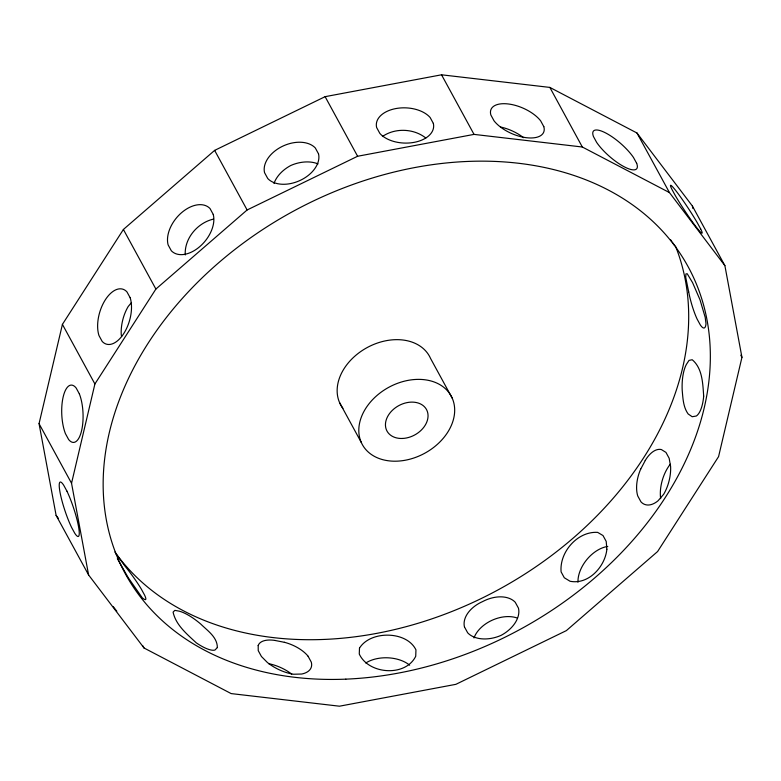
<?xml version="1.0" encoding="UTF-8"?>
<svg xmlns="http://www.w3.org/2000/svg" width="781" height="781" viewBox="0 0 781 781"><rect width="100%" height="100%" fill="white"/><g stroke="black" fill="none" stroke-linecap="round" stroke-linejoin="round"><path stroke-width="1.17" d="M703.691 396.133C702.773 383.735 702.529 368.281 692.21 359.738L689.037 360.392L686.392 364.405A28.692 10.905 88.5 0 0 682.194 390.158C682.936 398.349 683.17 407.028 688.159 413.979L692.181 416.722L696.301 416.029A28.692 10.905 88.5 0 0 703.691 396.143M39.05 423.673L62.421 324.379L123.398 229.468L214.638 150.382L325.121 96.668L441.538 74.8L549.844 87.413L636.964 132.995L692.396 206.038L724.885 265.628L741.95 357.327L718.579 456.621L657.602 551.532L566.362 630.618L455.879 684.332L339.462 706.2L231.156 693.587L144.036 648.005L88.604 574.962L56.115 515.372L39.05 423.673L71.54 483.263L88.604 574.962M71.54 483.263L94.901 383.969L155.888 289.058L247.118 209.972L357.61 156.259L474.028 134.391L582.323 147.004L669.454 192.585L724.885 265.628M645.243 460.536L640.742 469.069M131.511 302.54L128.172 306.562A28.702 15.044 -75.7 0 0 121.221 334.405L121.592 336.523M382.417 136.529C395.001 127.694 413.813 128.406 425.801 138.022M213.242 219.158C197.466 222.907 184.248 238.449 185.253 254.967M284.401 642.304L275.127 640.479M56.115 515.372L58.302 518.262M672.509 242.51L674.325 244.99M116.281 554.217L124.911 566.01A28.702 3.495 53.6 0 1 141.371 589.186L144.563 595.044A28.702 3.495 53.6 0 1 142.21 597.738L128.289 577.764L117.355 558.649M670.547 239.699L671.904 241.69M636.964 132.995L669.454 192.585M740.788 355.199L741.95 357.327M549.844 87.413L582.323 147.004M441.538 74.8L474.028 134.391M325.121 96.668L357.61 156.259M452.228 398.183A50.619 37.556 -28.6 0 0 370.877 401.532A50.619 37.556 -28.6 0 0 397.129 461.161A50.619 37.556 -28.6 0 0 452.228 398.183L430.565 358.459A50.619 37.556 -28.6 0 0 366.025 348.199A50.619 37.556 -28.6 0 0 342.927 408.326M214.638 150.382L247.118 209.972M464.48 626.948L467.673 632.805A28.702 19.125 -20 0 0 501.08 635.363A28.702 19.242 -27.5 0 0 518.447 608.126L515.245 602.268A28.702 19.242 -27.5 0 0 482.648 601.565A28.702 19.125 -20 0 0 464.451 626.909M339.608 402.684L361.261 442.407M123.398 229.468L155.888 289.058M308.075 656.235L311.277 662.103A28.692 14.702 20.1 0 1 301.7 674.032L293.529 674.237A28.702 13.423 25.6 0 1 267.385 662.493L261.43 656.499L258.238 650.641L258.179 645.604M62.421 324.379L94.901 383.969M142.874 645.877L144.036 648.005M692.396 206.038L692.845 208.42M688.696 291.928L685.728 277.372L685.913 273.946L687.221 273.731L692.601 282.693L700.02 299.816L705.194 317.35L705.995 323.656A28.702 5.838 74.7 0 1 700.274 324.886L697.082 319.019A28.702 5.838 74.7 0 1 688.676 291.879M675.399 245.927A320.561 237.854 -28.6 0 1 499.225 589.245A320.561 237.854 -28.6 0 1 114.914 552.04M116.799 611.211A28.682 2.148 56.6 0 1 113.372 606.739M268.644 663.674A28.682 13.921 23.5 0 1 291.752 674.14M365.772 663.01A28.682 17.621 1.9 0 1 409.654 665.197M473.989 637.94A28.682 19.193 -23.8 0 1 516.963 617.927M577.979 582.206A28.682 18.451 -50.2 0 1 607.784 546.417M660.658 498.649A28.682 15.474 -73.4 0 1 670.274 464.226M258.16 645.575A28.702 13.423 25.6 0 1 275.107 640.449M284.382 642.275A28.692 14.702 20.1 0 1 308.065 656.206M640.723 469.039A28.692 16.137 -69.8 0 0 637.735 495.935L640.947 501.832A28.692 16.137 -69.8 0 0 658.041 500.797L663.655 494.305A28.702 15.044 -75.7 0 0 670.606 466.462L669.161 458.281L665.968 452.414L661.4 449.573A28.702 15.044 -75.7 0 0 645.233 460.507M500.484 127.01A28.702 13.423 25.6 0 1 523.553 137.661M273.994 183.486A28.702 19.242 -27.5 0 1 290.757 165.504A28.702 19.125 -20 0 1 318.033 163.912M359.485 648.171L359.27 654.029C368.593 674.413 405.495 677.176 415.726 656.274L415.951 649.88C406.764 630.726 370.37 630.335 359.485 648.171M606.866 549.258C605.129 566.625 588.513 584.998 570.042 581.249L564.302 577.755L561.109 571.887C559.294 552.216 577.452 531.119 597.66 532.378L603 535.541L606.202 541.399L606.866 549.258M217.352 647.566L214.96 650.036A28.692 8.835 40.4 0 1 196.256 642.831C187.059 634.182 175.803 625.015 173.089 612.119L174.846 610.371L178.956 611.103A28.692 8.835 40.4 0 1 200.854 624.156C207.58 630.765 217.362 637.169 217.352 647.566M700.674 228.95L697.472 223.083A28.682 2.148 56.6 0 0 677.137 192.36A28.682 2.148 56.6 0 0 672.002 189.529L675.204 195.396A28.682 2.148 56.6 0 0 695.549 226.119A28.682 2.148 56.6 0 0 700.674 228.95M636.671 163.327L633.479 157.469A28.682 8.552 41.2 0 0 605.851 133.043A28.682 8.552 41.2 0 0 593.453 136.529L596.645 142.396A28.682 8.552 41.2 0 0 624.263 166.812A28.682 8.552 41.2 0 0 636.671 163.327M543.82 126.659L540.628 120.801A28.682 13.921 23.5 0 0 508.148 103.951A28.682 13.921 23.5 0 0 490.868 115.002L494.07 120.87A28.682 13.921 23.5 0 0 526.55 137.72A28.682 13.921 23.5 0 0 543.82 126.659M433.328 123.369L430.136 117.501A28.682 17.621 1.9 0 0 395.782 108.579A28.682 17.621 1.9 0 0 376.647 127.547L379.849 133.414A28.682 17.621 1.9 0 0 414.194 142.347A28.682 17.621 1.9 0 0 433.328 123.369M318.521 153.847L315.319 147.98A28.682 19.193 -23.8 0 0 282.331 146.369A28.682 19.193 -23.8 0 0 264.554 172.66L267.756 178.527A28.682 19.193 -23.8 0 0 300.744 180.138A28.682 19.193 -23.8 0 0 318.521 153.847M213.233 214.414L210.03 208.556A28.682 18.451 -50.2 0 0 181.465 212.774A28.682 18.451 -50.2 0 0 168.12 244.883L171.312 250.75A28.682 18.451 -50.2 0 0 199.877 246.532A28.682 18.451 -50.2 0 0 213.233 214.414M130.173 297.776L126.971 291.918A28.682 15.474 -73.4 0 0 105.357 299.767A28.682 15.474 -73.4 0 0 98.962 335.518L102.155 341.385A28.682 15.474 -73.4 0 0 123.769 333.536A28.682 15.474 -73.4 0 0 130.173 297.776M79.359 393.878L76.157 388.011A28.682 10.641 87.6 0 0 63.183 396.875A28.682 10.641 87.6 0 0 65.428 433.631L68.621 439.498A28.682 10.641 87.6 0 0 81.595 430.634A28.682 10.641 87.6 0 0 79.359 393.878M66.922 491.122L63.72 485.255A28.682 4.52 71.6 0 0 60.039 492.372A28.682 4.52 71.6 0 0 71.559 527.38L74.761 533.247A28.682 4.52 71.6 0 0 78.442 526.13A28.682 4.52 71.6 0 0 66.922 491.122M402.469 438.463A22.493 16.694 -28.6 0 0 426.953 410.464A22.493 16.694 -28.6 0 0 390.803 411.958A22.493 16.694 -28.6 0 0 402.469 438.463M345.827 679.148A320.561 237.854 -28.6 0 0 694.787 280.262A320.561 237.854 -28.6 0 0 179.62 301.476A320.561 237.854 -28.6 0 0 345.827 679.148"/></g></svg>
